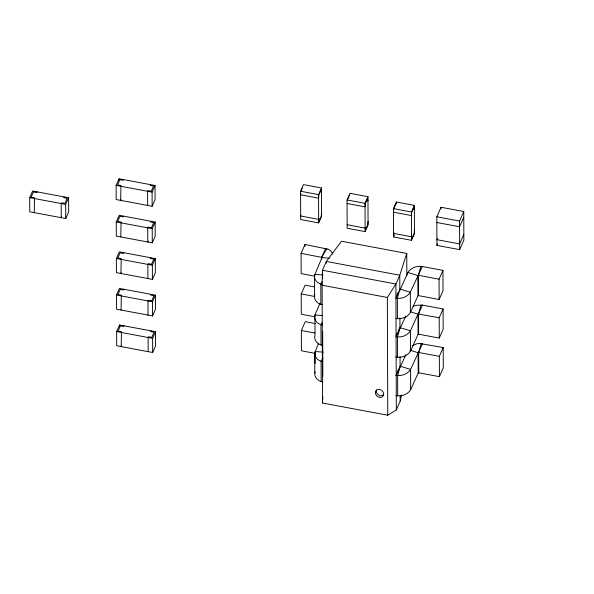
<?xml version="1.0" encoding="UTF-8"?>
<svg xmlns="http://www.w3.org/2000/svg" width="594" height="594" viewBox="0 0 594 594"><rect width="100%" height="100%" fill="white"/><g stroke="black" fill="none" stroke-linecap="round" stroke-linejoin="round"><path stroke-width="0.89" d="M401.648 394.958L400.215 401.106L396.332 409.905L387.763 415.236L322.497 403.007L322.861 397.007M376.336 389.924C375.126 393.896 381.058 398.062 383.813 394.401M322.178 304.692C317.99 304.009 314.033 300.438 314.53 295.923L314.456 275.616L322.015 257.432L301.076 253.326L301.151 273.634L314.62 276.158M314.53 295.923L314.872 294.661M322.861 381.935C318.525 381.363 314.285 377.769 314.798 373.091L314.731 352.784L318.674 343.146M314.798 373.091L315.147 371.829M399.918 317.812L399.955 328.007L397.512 336.909L397.586 357.217M399.413 289.345L400.378 289.159L407.93 272.483C410.81 267.716 416.943 265.659 422.289 266.513L442.946 270.381L443.02 290.689L439.137 299.487L418.48 295.619L418.406 275.312L420.849 266.402M413.461 306.311L416.379 305.286L422.423 305.093L443.087 308.962L443.154 329.269L439.27 338.075L418.614 334.199L418.547 313.892L420.99 304.989M412.303 345.678L416.513 343.867L419.572 343.451L443.221 347.549L443.295 367.849L439.411 376.655L418.755 372.787L418.681 352.48L421.124 343.57M387.347 297.46L322.082 285.231L322.468 270.248L326.351 261.449L341.491 241.223L406.756 253.452L399.769 275.208L395.886 284.006L387.347 297.46L387.763 415.236M319.98 303.244L314.946 314.969C313.261 319.765 317.649 324.361 322.252 325M29.7 197.646L32.625 191.016L68.607 197.757L68.652 211.902L65.726 218.54L29.752 211.798L29.7 197.646L65.682 204.388L68.607 197.757M37.125 191.855L36.798 192.59L33.427 191.959L31.148 197.119L34.519 197.75L34.244 212.637M64.107 196.911L63.781 197.646L67.152 198.285L64.88 203.438L61.509 202.806L61.182 203.549L61.234 217.694L61.553 216.959M116.12 185.395L119.052 178.764L155.027 185.506L155.079 199.651L152.153 206.289L116.172 199.547L116.12 185.395L152.101 192.137L155.027 185.506M123.545 179.603L123.218 180.338L119.847 179.707L117.575 184.868L120.946 185.499L120.671 200.386L120.998 199.651M116.253 221.948L119.179 215.31L155.153 222.052L155.205 236.204L152.279 242.842L116.305 236.1L116.253 221.948L152.227 228.69L155.153 222.052M123.678 216.157L123.352 216.892L119.981 216.261L117.701 221.421L121.072 222.052L120.797 236.939M116.379 258.501L119.305 251.863L155.286 258.605L155.338 272.757L152.406 279.388L116.431 272.646L116.379 258.501L152.361 265.243L155.286 258.605M150.527 184.66L150.208 185.402L153.579 186.033L151.299 191.194L147.928 190.555L147.602 191.298L147.654 205.442M123.804 252.71L123.478 253.445L120.107 252.814L117.827 257.974L121.206 258.605L120.931 273.492L121.25 272.757M116.513 295.047L119.439 288.417L155.413 295.159L155.465 309.311L152.539 315.941L116.558 309.199L116.513 295.047L152.487 301.789L155.413 295.159M150.661 221.213L150.334 221.948L153.705 222.579L151.433 227.74L148.055 227.108L147.735 227.844L147.78 241.996L148.106 241.261M123.931 289.256L123.611 289.998L120.233 289.367L117.961 294.52L121.332 295.159L121.057 310.046M116.639 331.601L119.565 324.97L155.546 331.712L155.591 345.857L152.665 352.494L116.691 345.753L116.639 331.601L152.613 338.342L155.546 331.712M150.787 257.766L150.46 258.501L153.839 259.132L151.559 264.293L148.188 263.662L147.861 264.397L147.913 278.549M124.064 325.809L123.738 326.544L120.367 325.913L118.087 331.073L121.458 331.704L121.183 346.592L121.51 345.857M150.921 294.312L150.594 295.055L153.965 295.686L151.685 300.846L148.314 300.215L147.988 300.95L148.04 315.102M151.047 330.865L150.72 331.601L154.091 332.239L151.819 337.399L148.448 336.761L148.121 337.503L148.173 351.648M300.579 191.246L303.504 184.608L321.495 187.979L321.592 216.275L318.666 222.913L300.675 219.542L300.579 191.246L318.57 194.617L321.495 187.979M301.232 190.652L302.205 188.439M300.913 194.045L300.594 194.78L318.577 198.151L318.896 194.758L321.168 189.605L321.183 192.256L321.502 191.52M300.987 215.266L300.668 216.001L318.651 219.379L318.978 218.637L318.985 221.295L321.265 216.134L321.584 212.741M301.076 253.326L304.96 244.528L328.334 249.242L330.583 250.653L332.833 254.009M314.768 316.773L301.292 314.241L301.225 293.941L305.101 285.135L314.085 286.82M321.74 259.043L321.733 257.195L325.616 248.396M347.052 199.948L349.977 193.317L367.961 196.688L368.065 224.985L365.139 231.623L347.148 228.252L347.052 199.948L365.035 203.319L367.961 196.688M347.379 200.096L349.651 194.936M314.894 353.319L301.425 350.794L301.351 330.487L305.234 321.688L315.11 323.537M367.976 200.223L367.649 200.965L367.641 198.307L365.362 203.467L365.05 206.861L347.059 203.49M368.05 221.451L367.738 224.836L365.459 229.997L365.451 227.346L365.124 228.081L347.134 224.71M393.443 208.643L396.369 202.012L414.36 205.383L414.456 233.68L411.531 240.318L393.54 236.947L393.443 208.643L411.434 212.013L414.36 205.383M393.77 208.791L396.042 203.631M393.54 236.947L394.275 235.283M414.367 208.917L414.048 209.66L414.033 207.002L411.761 212.162L411.442 215.555L393.451 212.184M414.441 230.145L414.129 233.531L411.85 238.691L411.842 236.041L411.516 236.776L393.532 233.405L393.852 232.67L393.867 235.321M396.941 294.943L398.002 292.545M436.828 216.788L441.03 207.254L463.758 211.516L463.855 240.117L459.652 249.651L436.924 245.389L436.828 216.788L459.548 221.05L463.758 211.516M397.445 318.636L397.379 298.329L399.821 289.419L395.938 298.225C401.284 299.072 407.417 297.015 410.298 292.255L422.289 266.513M437.429 238.476L436.909 239.672L459.63 243.926L463.84 234.392M396.02 335.929L397.431 332.729M398.136 331.125L399.198 328.727M405.799 316.067L396.072 336.805C401.425 337.659 407.558 335.603 410.439 330.836L418.117 313.996L439.204 317.768L443.087 308.962M436.924 245.389L437.63 243.8M418.547 313.892L422.423 305.093M463.78 217.233L459.57 226.767L436.842 222.512M397.215 372.111L398.626 368.911M395.804 375.311L396.213 375.386L405.94 354.648M439.137 299.487L439.063 279.187L442.946 270.381M396.213 375.386C401.559 376.24 407.692 374.183 410.573 369.416L422.564 343.674M439.411 376.655L439.337 356.348L443.221 347.549M396.012 318.533C401.358 319.379 407.491 317.322 410.372 312.555L417.924 295.879L418.48 295.619M395.738 357.039C401.195 358.071 407.551 356.021 410.506 351.143L418.057 334.467L418.614 334.199M395.871 395.619C401.329 396.651 407.684 394.609 410.647 389.723L418.198 373.047L418.755 372.787M321.733 257.195L326.923 248.804M322.215 281.69L320.805 283.984L320.871 304.284M322.356 322.304L320.946 324.591L321.02 344.899M322.958 358.093L321.072 361.145L321.146 381.452M321.993 257.61L329.276 258.152M323.002 274.97L314.805 274.354L314.813 276.203M322.23 315.511L314.946 314.969L315.02 335.276C313.283 340.243 317.983 344.884 322.728 345.381M323.27 352.131L315.08 351.522L315.117 363.521M418.406 275.312L439.063 279.187M301.225 293.941L314.694 296.465M399.547 327.925L399.955 328.007M301.351 330.487L314.82 333.011M418.681 352.48L439.337 356.348M399.688 366.513L400.096 366.587L397.646 375.497L397.72 395.804M322.787 361.627C318.458 361.055 314.219 357.462 314.731 352.784M407.93 272.483L417.849 275.579L417.924 295.879M400.378 289.159L410.298 292.255L410.372 312.555M410.543 311.835L417.99 314.159L418.057 334.467M400.512 327.74L410.439 330.836L410.506 351.143M409.853 350.163L418.124 352.739L418.198 373.047M400.653 366.327L410.573 369.416L410.647 389.723M314.456 275.616C313.966 280.13 317.916 283.702 322.111 284.385L322.497 403.007M459.548 221.05L459.652 249.651M441.03 207.254L441.038 208.888M439.204 317.768L439.27 338.075M411.434 212.013L411.531 240.318M406.756 253.452L406.831 275.713M399.829 290.956L399.769 275.208L326.351 261.449L326.351 263.298M400.059 356.645L400.096 366.832M400.193 395.552L400.215 401.106M396.369 202.012L396.376 203.779M396.332 409.905L395.886 284.006L322.468 270.248L322.497 278.579M365.035 203.319L365.139 231.623M322.683 331.348L322.839 376.396M318.57 194.617L318.666 222.913M304.96 244.528L304.967 246.369M152.101 192.137L152.153 206.289M152.227 228.69L152.279 242.842M152.361 265.243L152.406 279.388M152.487 301.789L152.539 315.941M152.613 338.342L152.665 352.494M119.052 178.764L119.052 180.531M119.565 324.97L119.572 326.737M65.682 204.388L65.726 218.54M375.586 391.617C374.116 396.05 381.667 400.193 383.472 395.196C384.949 390.755 377.398 386.612 375.586 391.617"/></g></svg>
